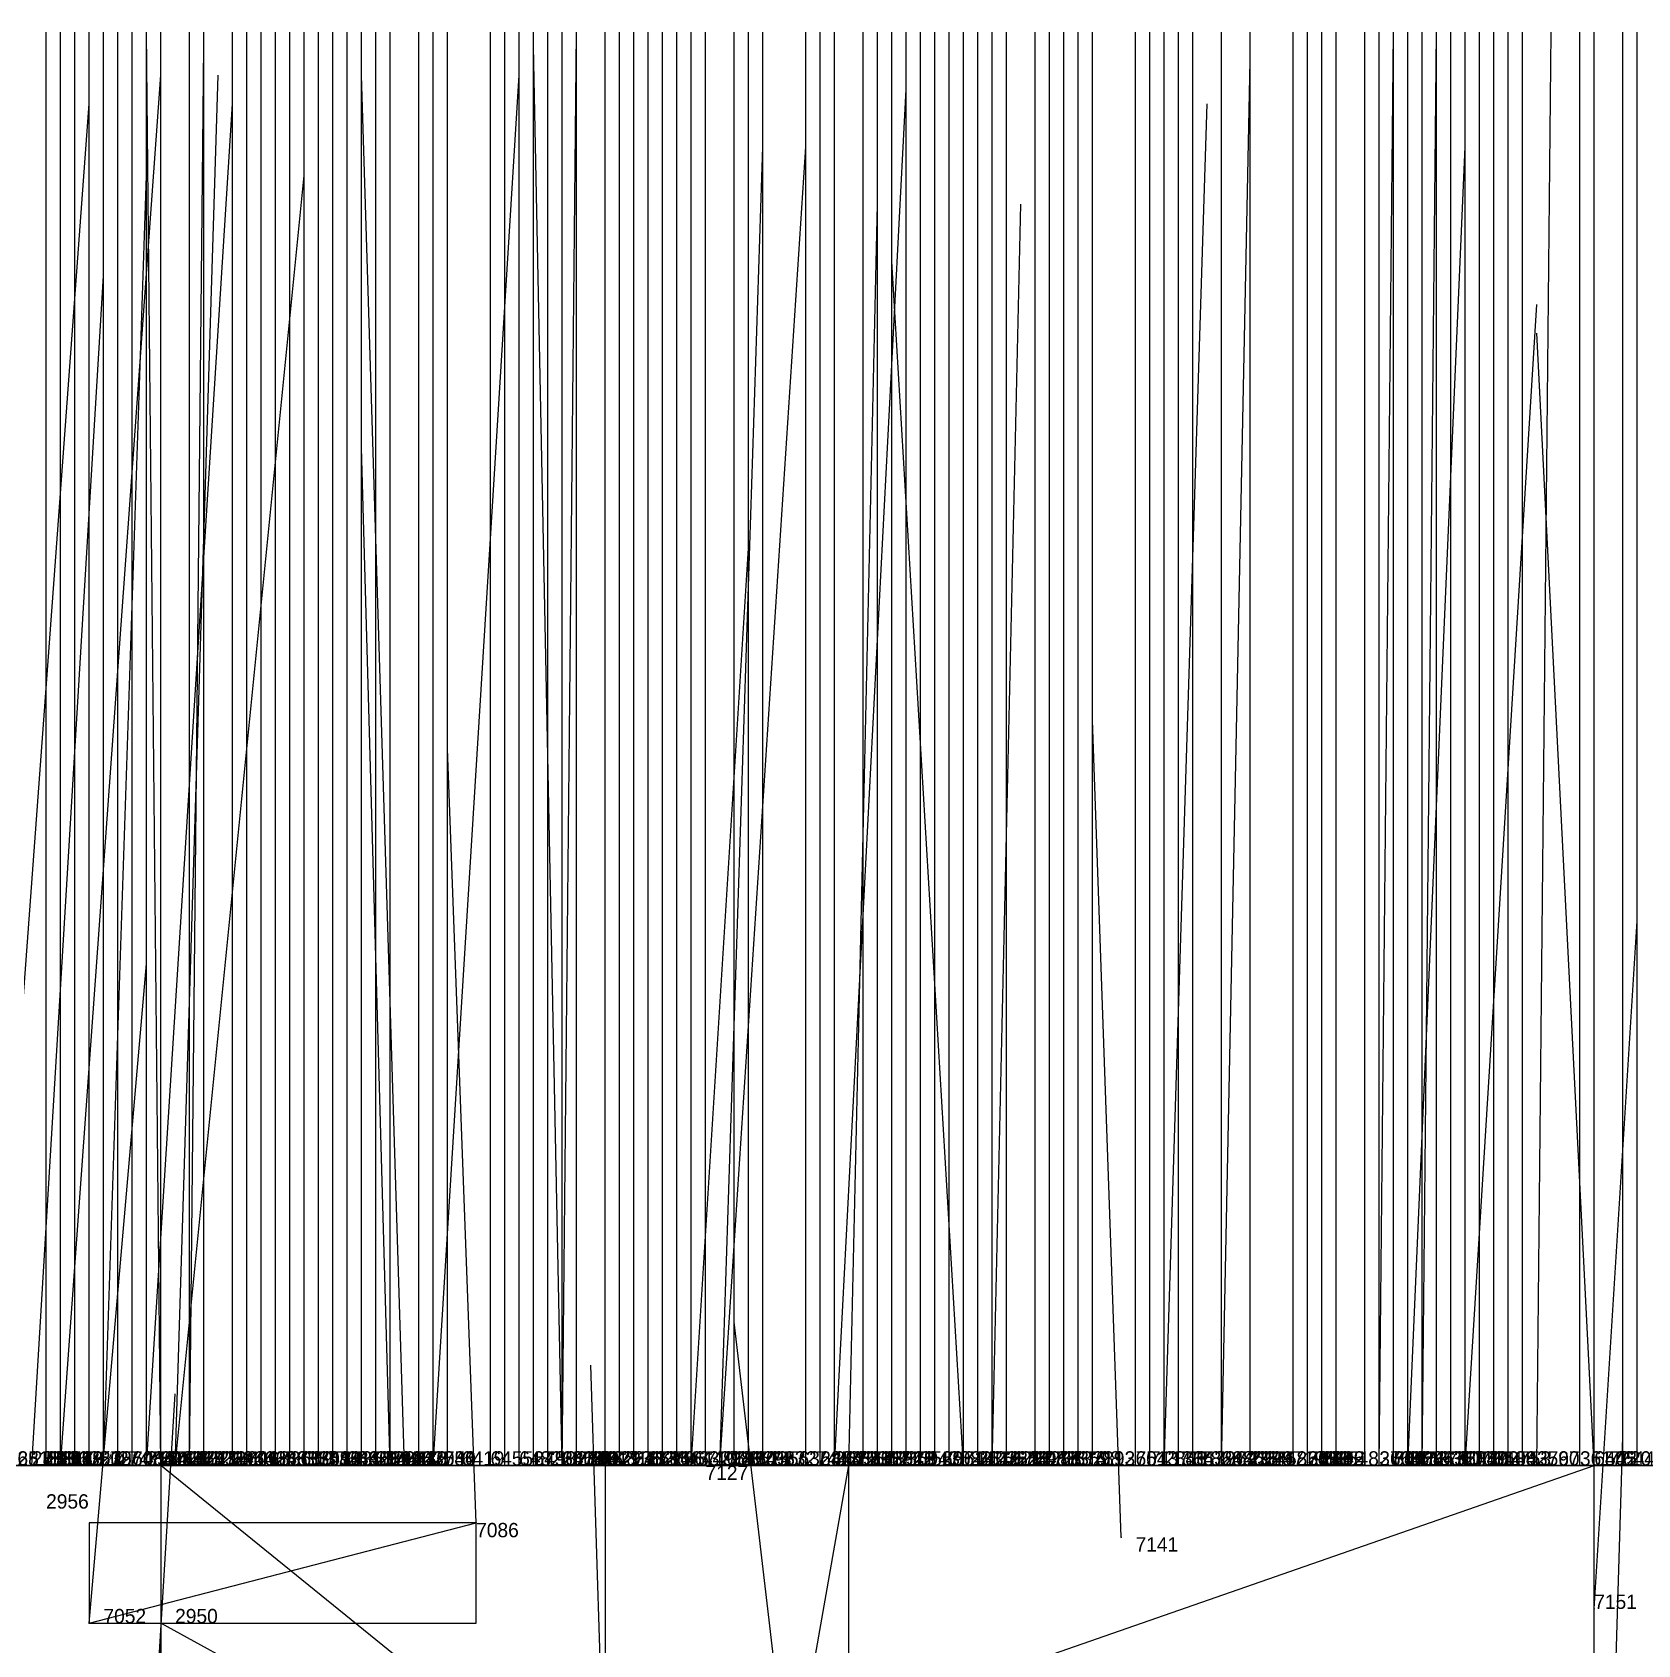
# Model space of a CAD drawing. Extents: x -0.07 to 1.1, y -0.07 to 1.1.
# Drawn here: x 0.372 to 0.484, y 0.9875 to 1.1 of the extents above; entities that cross this region are included whole.
import ezdxf

# ---------------------------------------------------------------- set-up
doc = ezdxf.new("R2010")
doc.units = 0
for name, color, linetype in [('Clients', 3, 'CONTINUOUS'), ('Facilities', 3, 'CONTINUOUS'), ('Facilities_lines', 3, 'CONTINUOUS'), ('Min_max_boxes', 1, 'CONTINUOUS'), ('Normals', 1, 'CONTINUOUS'), ('Source_points', 5, 'CONTINUOUS'), ('Text', 3, 'CONTINUOUS')]:
    doc.layers.add(name, color=color, linetype=linetype)

msp = doc.modelspace()

# ---------------------------------------------------------------- linework, layer by layer
at = {"layer": 'Clients', "color": 5}
for p in [(0.373, 1, 0.426), (0.373, 1, 0.54), (0.373, 1, 0.755), (0.374, 1, 0.349), (0.374, 1, 0.546), (0.374, 1, 0.886), (0.375, 1, 0.438), (0.375, 1, 0.799), (0.376, 1, 0.467), (0.376, 1, 0.887), (0.377, 1, 0.127), (0.377, 1, 0.12), (0.378, 1, 0.644), (0.379, 1, 0.384), (0.38, 1, 0.451), (0.38, 1, 0.741), (0.381, 1, 0.226), (0.381, 1, 0.017), (0.381, 1, 0.575), (0.383, 1, 0.691), (0.384, 1, 0.25), (0.384, 1, 0.241), (0.384, 1, 0.77), (0.386, 1, 0.696), (0.386, 1, 0.863), (0.387, 1, 0.592), (0.389, 1, 0.336), (0.389, 1, 0.514), (0.39, 1, 0.477), (0.39, 1, 0.33), (0.391, 1, 0.421), (0.391, 1, 0.656), (0.391, 1, 0.551), (0.393, 1, 0.36), (0.393, 1, 0.657), (0.394, 1, 0.22), (0.394, 1, 0.471), (0.394, 1, 0.278), (0.395, 1, 0.107), (0.395, 1, 0.313), (0.396, 1, 0.745), (0.397, 1, 0.733), (0.397, 1, 0.669), (0.397, 1, 0.814), (0.399, 1, 0.223), (0.4, 1, 0.346), (0.401, 1, 0.654), (0.404, 1, 0.641), (0.405, 1, 0.57), (0.406, 1, 0.161), (0.407, 1, 0.562), (0.408, 1, 0.204), (0.408, 1, 0.482), (0.408, 1, 0.336), (0.408, 1, 0.69), (0.409, 1, 0.894), (0.41, 1, 0.099), (0.41, 1, 0.129), (0.41, 1, 0.524), (0.41, 1, 0.888), (0.412, 1, 0.571), (0.413, 1, 0.098), (0.413, 1, 0.226), (0.413, 1, 0.763), (0.413, 1, 0.572), (0.414, 1, 0.211), (0.415, 1, 0.25), (0.415, 1, 0.629), (0.416, 1, 0.756), (0.417, 1, 0.731), (0.418, 1, 0.807), (0.419, 1, 0.107), (0.421, 1, 0.389), (0.421, 1, 0.696), (0.421, 1, 0.832), (0.422, 1, 0.786), (0.423, 1, 0.159), (0.423, 1, 0.193), (0.423, 1, 0.424), (0.426, 1, 0.111), (0.426, 1, 0.557), (0.427, 1, 0.128), (0.428, 1, 0.346), (0.428, 1, 0.406), (0.428, 1, 0.299), (0.428, 1, 0.302), (0.429, 1, 0.018), (0.43, 1, 0.466), (0.431, 1, 0.206), (0.431, 1, 0.327), (0.431, 1, 0.51), (0.432, 1, 0.217), (0.432, 1, 0.29), (0.433, 1, 0.303), (0.433, 1, 0.388), (0.434, 1, 0.491), (0.435, 1, 0.421), (0.435, 1, 0.899), (0.436, 1, 0.632), (0.437, 1, 0.281), (0.437, 1, 0.774), (0.438, 1, 0.298), (0.439, 1, 0.278), (0.439, 1, 0.265), (0.439, 1, 0.765), (0.44, 1, 0.135), (0.442, 1, 0.213), (0.442, 1, 0.729), (0.443, 1, 0.116), (0.444, 1, 0.399), (0.445, 1, 0.272), (0.446, 1, 0.817), (0.449, 1, 0.692), (0.449, 1, 0.807), (0.45, 1, 0.195), (0.45, 1, 0.901), (0.451, 1, 0.214), (0.451, 1, 0.81), (0.452, 1, 0.297), (0.453, 1, 0.738), (0.455, 1, 0.639), (0.455, 1, 0.541), (0.455, 1, 0.854), (0.457, 1, 0.141), (0.457, 1, 0.199), (0.457, 1, 0.202), (0.457, 1, 0.731), (0.46, 1, 0.458), (0.46, 1, 0.791), (0.461, 1, 0.196), (0.461, 1, 0.65), (0.461, 1, 0.898), (0.462, 1, 0.252), (0.462, 1, 0.223), (0.462, 1, 0.559), (0.462, 1, 0.845), (0.463, 1, 0.406), (0.465, 1, 0.238), (0.465, 1, 0.409), (0.466, 1, 0.668), (0.467, 1, 0.331), (0.468, 1, 0.213), (0.468, 1, 0.336), (0.469, 1, 0.533), (0.47, 1, 0.427), (0.471, 1, 0.713), (0.472, 1, 0.187), (0.473, 1, 0.465), (0.473, 1, 0.873), (0.474, 1, 0.754), (0.474, 1, 0.525), (0.474, 1, 0.863), (0.475, 1, 0.234), (0.476, 1, 0.309), (0.48, 1, 0.382), (0.481, 1, 0.672), (0.481, 1, 0.604), (0.481, 1, 0.991), (0.483, 1, 0.535), (0.483, 1, 0.593), (0.484, 1, 0.266), (0.403, 0.996, 1), (0.381, 0.989)]:
    msp.add_point(p, dxfattribs=at)
at = {"layer": 'Facilities', "color": 3}
for p in [(0.373, 1, 0.078), (0.374, 1, 0.948), (0.377, 1, 0.98), (0.378, 1, 0.931), (0.38, 1, 0.966), (0.381, 1, 0.903), (0.381, 1, 0.906), (0.382, 1, 0.056), (0.382, 1, 0.978), (0.383, 1, 0.073), (0.386, 1, 0.059), (0.388, 1, 0.124), (0.392, 1, 0.879), (0.397, 1, 0.418), (0.397, 1, 0.991), (0.398, 1, 0.053), (0.4, 1, 0.951), (0.409, 1, 0.063), (0.409, 1, 0.915), (0.418, 1, 1), (0.42, 1, 0.968), (0.42, 1, 0.971), (0.428, 1, 0.954), (0.437, 1, 0.988), (0.439, 1, 0.004), (0.444, 1, 0.09), (0.445, 1, 0.127), (0.451, 1, 0.04), (0.455, 1, 0.054), (0.457, 1, 0.909), (0.466, 1, 0.921), (0.468, 1, 0.025), (0.469, 1, 0.095), (0.472, 1, 0.009), (0.477, 1, 0.088), (0.448, 0.995, 1), (0.481, 0.99, 1), (0.376, 0.989, 1)]:
    msp.add_point(p, dxfattribs=at)
at = {"layer": 'Facilities_lines', "color": 3}
for p, q in [((0.397, 1, 0.418), (0.248, 1, 0.411)), ((0.397, 1, 0.418), (0.265, 1, 0.433)), ((0.397, 1, 0.418), (0.266, 1, 0.413)), ((0.397, 1, 0.418), (0.278, 1, 0.43)), ((0.397, 1, 0.418), (0.279, 1, 0.409)), ((0.397, 1, 0.418), (0.28, 1, 0.344)), ((0.397, 1, 0.418), (0.29, 1, 0.364)), ((0.397, 1, 0.418), (0.303, 1, 0.376)), ((0.397, 1, 0.418), (0.312, 1, 0.387)), ((0.397, 1, 0.418), (0.315, 1, 0.365)), ((0.397, 1, 0.418), (0.316, 1, 0.431)), ((0.397, 1, 0.418), (0.318, 1, 0.409)), ((0.397, 1, 0.418), (0.326, 1, 0.303)), ((0.397, 1, 0.418), (0.332, 1, 0.307)), ((0.397, 1, 0.418), (0.332, 1, 0.354)), ((0.397, 1, 0.418), (0.332, 1, 0.411)), ((0.334, 1, 0.572), (0.389, 1, 0.514)), ((0.334, 1, 0.572), (0.455, 1, 0.541)), ((0.334, 1, 0.572), (0.391, 1, 0.656)), ((0.334, 1, 0.572), (0.401, 1, 0.654)), ((0.334, 1, 0.572), (0.404, 1, 0.641)), ((0.334, 1, 0.572), (0.413, 1, 0.572)), ((0.334, 1, 0.572), (0.387, 1, 0.592)), ((0.334, 1, 0.572), (0.469, 1, 0.533)), ((0.334, 1, 0.572), (0.483, 1, 0.535)), ((0.334, 1, 0.572), (0.374, 1, 0.546)), ((0.334, 1, 0.572), (0.407, 1, 0.562)), ((0.334, 1, 0.572), (0.41, 1, 0.524)), ((0.334, 1, 0.572), (0.426, 1, 0.557)), ((0.334, 1, 0.572), (0.393, 1, 0.657)), ((0.334, 1, 0.572), (0.412, 1, 0.571)), ((0.334, 1, 0.572), (0.405, 1, 0.57)), ((0.334, 1, 0.572), (0.378, 1, 0.644)), ((0.334, 1, 0.572), (0.391, 1, 0.551)), ((0.334, 1, 0.572), (0.381, 1, 0.575)), ((0.334, 1, 0.572), (0.373, 1, 0.54)), ((0.334, 1, 0.572), (0.462, 1, 0.559)), ((0.334, 1, 0.572), (0.474, 1, 0.525)), ((0.334, 1, 0.572), (0.415, 1, 0.629)), ((0.397, 1, 0.418), (0.338, 1, 0.363)), ((0.397, 1, 0.418), (0.342, 1, 0.402)), ((0.397, 1, 0.418), (0.345, 1, 0.296)), ((0.397, 1, 0.418), (0.348, 1, 0.34)), ((0.388, 1, 0.124), (0.354, 1, 0.235)), ((0.388, 1, 0.124), (0.362, 1, 0.184)), ((0.388, 1, 0.124), (0.362, 1, 0.161)), ((0.388, 1, 0.124), (0.364, 1, 0.16)), ((0.397, 1, 0.418), (0.364, 1, 0.339)), ((0.397, 1, 0.418), (0.365, 1, 0.475)), ((0.397, 1, 0.418), (0.366, 1, 0.298)), ((0.388, 1, 0.124), (0.367, 1, 0.232)), ((0.397, 1, 0.418), (0.367, 1, 0.302)), ((0.397, 1, 0.418), (0.368, 1, 0.428)), ((0.388, 1, 0.124), (0.371, 1, 0.196)), ((0.388, 1, 0.124), (0.371, 1, 0.229)), ((0.388, 1, 0.124), (0.372, 1, 0.146)), ((0.397, 1, 0.418), (0.373, 1, 0.426)), ((0.392, 1, 0.879), (0.373, 1, 0.755)), ((0.397, 1, 0.418), (0.374, 1, 0.349)), ((0.392, 1, 0.879), (0.374, 1, 0.886)), ((0.397, 1, 0.418), (0.375, 1, 0.438)), ((0.392, 1, 0.879), (0.375, 1, 0.799)), ((0.397, 1, 0.418), (0.376, 1, 0.467)), ((0.392, 1, 0.879), (0.376, 1, 0.887)), ((0.388, 1, 0.124), (0.377, 1, 0.127)), ((0.388, 1, 0.124), (0.377, 1, 0.12)), ((0.397, 1, 0.418), (0.379, 1, 0.384)), ((0.397, 1, 0.418), (0.38, 1, 0.451)), ((0.496, 1, 0.713), (0.38, 1, 0.741)), ((0.388, 1, 0.124), (0.381, 1, 0.226)), ((0.423, 0.966), (0.381, 1, 0.017)), ((0.496, 1, 0.713), (0.383, 1, 0.691)), ((0.388, 1, 0.124), (0.384, 1, 0.25)), ((0.388, 1, 0.124), (0.384, 1, 0.241)), ((0.392, 1, 0.879), (0.384, 1, 0.77)), ((0.496, 1, 0.713), (0.386, 1, 0.696)), ((0.392, 1, 0.879), (0.386, 1, 0.863)), ((0.388, 1, 0.124), (0.399, 1, 0.223)), ((0.388, 1, 0.124), (0.394, 1, 0.22)), ((0.388, 1, 0.124), (0.413, 1, 0.098)), ((0.388, 1, 0.124), (0.395, 1, 0.107)), ((0.397, 1, 0.418), (0.389, 1, 0.336)), ((0.397, 1, 0.418), (0.39, 1, 0.477)), ((0.397, 1, 0.418), (0.39, 1, 0.33)), ((0.397, 1, 0.418), (0.391, 1, 0.421)), ((0.392, 1, 0.879), (0.422, 1, 0.786)), ((0.392, 1, 0.879), (0.418, 1, 0.807)), ((0.392, 1, 0.879), (0.41, 1, 0.888)), ((0.392, 1, 0.879), (0.421, 1, 0.832)), ((0.392, 1, 0.879), (0.409, 1, 0.894)), ((0.392, 1, 0.879), (0.397, 1, 0.814)), ((0.397, 1, 0.418), (0.393, 1, 0.36)), ((0.397, 1, 0.418), (0.394, 1, 0.471)), ((0.397, 1, 0.418), (0.394, 1, 0.278)), ((0.397, 1, 0.418), (0.395, 1, 0.313)), ((0.496, 1, 0.713), (0.396, 1, 0.745)), ((0.397, 1, 0.418), (0.452, 1, 0.297)), ((0.397, 1, 0.418), (0.432, 1, 0.29)), ((0.397, 1, 0.418), (0.415, 1, 0.25)), ((0.397, 1, 0.418), (0.497, 1, 0.399)), ((0.397, 1, 0.418), (0.435, 1, 0.421)), ((0.397, 1, 0.418), (0.434, 1, 0.491)), ((0.397, 1, 0.418), (0.43, 1, 0.466)), ((0.397, 1, 0.418), (0.46, 1, 0.458)), ((0.397, 1, 0.418), (0.473, 1, 0.465)), ((0.397, 1, 0.418), (0.489, 1, 0.501)), ((0.397, 1, 0.418), (0.421, 1, 0.389)), ((0.397, 1, 0.418), (0.4, 1, 0.346)), ((0.397, 1, 0.418), (0.467, 1, 0.331)), ((0.397, 1, 0.418), (0.489, 1, 0.393)), ((0.397, 1, 0.418), (0.463, 1, 0.406)), ((0.397, 1, 0.418), (0.486, 1, 0.389)), ((0.397, 1, 0.418), (0.408, 1, 0.482)), ((0.397, 1, 0.418), (0.476, 1, 0.309)), ((0.397, 1, 0.418), (0.423, 1, 0.424)), ((0.397, 1, 0.418), (0.433, 1, 0.303)), ((0.397, 1, 0.418), (0.428, 1, 0.346)), ((0.397, 1, 0.418), (0.438, 1, 0.298)), ((0.397, 1, 0.418), (0.444, 1, 0.399)), ((0.397, 1, 0.418), (0.5, 1, 0.498)), ((0.397, 1, 0.418), (0.501, 1, 0.375)), ((0.397, 1, 0.418), (0.485, 1, 0.445)), ((0.397, 1, 0.418), (0.49, 1, 0.391)), ((0.397, 1, 0.418), (0.433, 1, 0.388)), ((0.397, 1, 0.418), (0.428, 1, 0.406)), ((0.397, 1, 0.418), (0.428, 1, 0.299)), ((0.397, 1, 0.418), (0.47, 1, 0.427)), ((0.397, 1, 0.418), (0.465, 1, 0.409)), ((0.397, 1, 0.418), (0.408, 1, 0.336)), ((0.397, 1, 0.418), (0.468, 1, 0.336)), ((0.397, 1, 0.418), (0.48, 1, 0.382)), ((0.397, 1, 0.418), (0.503, 1, 0.438)), ((0.397, 1, 0.418), (0.431, 1, 0.327)), ((0.397, 1, 0.418), (0.428, 1, 0.302)), ((0.397, 1, 0.418), (0.513, 1, 0.443)), ((0.397, 1, 0.418), (0.532, 1, 0.464)), ((0.397, 1, 0.418), (0.533, 1, 0.407)), ((0.397, 1, 0.418), (0.519, 1, 0.431)), ((0.397, 1, 0.418), (0.528, 1, 0.419)), ((0.397, 1, 0.418), (0.514, 1, 0.38)), ((0.397, 1, 0.418), (0.551, 1, 0.431)), ((0.397, 1, 0.418), (0.431, 1, 0.51)), ((0.496, 1, 0.713), (0.397, 1, 0.733)), ((0.496, 1, 0.713), (0.397, 1, 0.669)), ((0.445, 1, 0.127), (0.406, 1, 0.161)), ((0.445, 1, 0.127), (0.408, 1, 0.204)), ((0.496, 1, 0.713), (0.408, 1, 0.69)), ((0.445, 1, 0.127), (0.41, 1, 0.099)), ((0.445, 1, 0.127), (0.41, 1, 0.129)), ((0.412, 0.976, 1), (0.481, 1, 0.991)), ((0.445, 1, 0.127), (0.413, 1, 0.226)), ((0.496, 1, 0.713), (0.413, 1, 0.763)), ((0.445, 1, 0.127), (0.414, 1, 0.211)), ((0.496, 1, 0.713), (0.416, 1, 0.756)), ((0.496, 1, 0.713), (0.417, 1, 0.731)), ((0.445, 1, 0.127), (0.419, 1, 0.107)), ((0.496, 1, 0.713), (0.421, 1, 0.696)), ((0.445, 1, 0.127), (0.423, 1, 0.159)), ((0.445, 1, 0.127), (0.423, 1, 0.193)), ((0.423, 0.966), (0.429, 1, 0.018)), ((0.445, 1, 0.127), (0.426, 1, 0.111)), ((0.445, 1, 0.127), (0.427, 1, 0.128)), ((0.445, 1, 0.127), (0.431, 1, 0.206)), ((0.445, 1, 0.127), (0.432, 1, 0.217)), ((0.497, 1, 0.877), (0.435, 1, 0.899)), ((0.496, 1, 0.713), (0.436, 1, 0.632)), ((0.445, 1, 0.127), (0.437, 1, 0.281)), ((0.496, 1, 0.713), (0.437, 1, 0.774)), ((0.445, 1, 0.127), (0.439, 1, 0.278)), ((0.445, 1, 0.127), (0.439, 1, 0.265)), ((0.496, 1, 0.713), (0.439, 1, 0.765)), ((0.445, 1, 0.127), (0.44, 1, 0.135)), ((0.445, 1, 0.127), (0.442, 1, 0.213)), ((0.496, 1, 0.713), (0.442, 1, 0.729)), ((0.445, 1, 0.127), (0.443, 1, 0.116)), ((0.445, 1, 0.127), (0.457, 1, 0.141)), ((0.445, 1, 0.127), (0.468, 1, 0.213)), ((0.445, 1, 0.127), (0.465, 1, 0.238)), ((0.445, 1, 0.127), (0.461, 1, 0.196)), ((0.445, 1, 0.127), (0.488, 1, 0.22)), ((0.445, 1, 0.127), (0.475, 1, 0.234)), ((0.445, 1, 0.127), (0.45, 1, 0.195)), ((0.445, 1, 0.127), (0.451, 1, 0.214)), ((0.445, 1, 0.127), (0.472, 1, 0.187)), ((0.445, 1, 0.127), (0.462, 1, 0.252)), ((0.445, 1, 0.127), (0.491, 1, 0.247)), ((0.445, 1, 0.127), (0.457, 1, 0.199)), ((0.445, 1, 0.127), (0.462, 1, 0.223)), ((0.445, 1, 0.127), (0.457, 1, 0.202)), ((0.445, 1, 0.127), (0.488, 1, 0.13)), ((0.445, 1, 0.127), (0.484, 1, 0.266)), ((0.445, 1, 0.127), (0.445, 1, 0.272)), ((0.497, 1, 0.877), (0.446, 1, 0.817)), ((0.496, 1, 0.713), (0.449, 1, 0.692)), ((0.497, 1, 0.877), (0.449, 1, 0.807)), ((0.497, 1, 0.877), (0.45, 1, 0.901)), ((0.497, 1, 0.877), (0.451, 1, 0.81)), ((0.496, 1, 0.713), (0.453, 1, 0.738)), ((0.496, 1, 0.713), (0.455, 1, 0.639)), ((0.497, 1, 0.877), (0.455, 1, 0.854)), ((0.496, 1, 0.713), (0.457, 1, 0.731)), ((0.497, 1, 0.877), (0.46, 1, 0.791)), ((0.496, 1, 0.713), (0.461, 1, 0.65)), ((0.497, 1, 0.877), (0.461, 1, 0.898)), ((0.497, 1, 0.877), (0.462, 1, 0.845)), ((0.496, 1, 0.713), (0.466, 1, 0.668)), ((0.496, 1, 0.713), (0.471, 1, 0.713)), ((0.497, 1, 0.877), (0.473, 1, 0.873)), ((0.496, 1, 0.713), (0.474, 1, 0.754)), ((0.497, 1, 0.877), (0.474, 1, 0.863)), ((0.496, 1, 0.713), (0.481, 1, 0.672)), ((0.587, 1, 0.611), (0.481, 1, 0.604)), ((0.587, 1, 0.611), (0.483, 1, 0.593)), ((0.376, 0.989, 1), (0.403, 0.996, 1)), ((0.423, 0.966), (0.381, 0.989))]:
    msp.add_line(p, q, dxfattribs=at)
at = {"layer": 'Min_max_boxes', "color": 1}
for p, q in [((0.224, 1, 0.45), (0.483, 1, 0.45)), ((0.483, 1, 0.45), (0.224, 1, 0.45)), ((0.224, 1, 0.702), (0.483, 1, 0.702)), ((0.483, 1, 0.702), (0.224, 1, 0.702)), ((0.248, 1, 0.25), (0.551, 1, 0.25)), ((0.551, 1, 0.25), (0.248, 1, 0.25)), ((0.248, 1, 0.51), (0.551, 1, 0.51)), ((0.551, 1, 0.51), (0.248, 1, 0.51)), ((0.354, 1, 0.098), (0.413, 1, 0.098)), ((0.413, 1, 0.098), (0.354, 1, 0.098)), ((0.354, 1, 0.25), (0.413, 1, 0.25)), ((0.413, 1, 0.25), (0.354, 1, 0.25)), ((0.373, 1, 0.755), (0.422, 1, 0.755)), ((0.422, 1, 0.755), (0.373, 1, 0.755)), ((0.373, 1, 0.755), (0.373, 1, 0.755)), ((0.373, 1, 0.894), (0.422, 1, 0.894)), ((0.422, 1, 0.894), (0.373, 1, 0.894)), ((0.373, 1, 0.894), (0.373, 1, 0.894)), ((0.373, 1, 0.755), (0.373, 1, 0.894)), ((0.373, 1, 0.755), (0.373, 1, 0.894)), ((0.38, 1, 0.632), (0.662, 1, 0.632)), ((0.662, 1, 0.632), (0.38, 1, 0.632)), ((0.38, 1, 0.632), (0.38, 1, 0.632)), ((0.38, 1, 0.79), (0.662, 1, 0.79)), ((0.662, 1, 0.79), (0.38, 1, 0.79)), ((0.38, 1, 0.79), (0.38, 1, 0.79)), ((0.38, 1, 0.632), (0.38, 1, 0.79)), ((0.38, 1, 0.632), (0.38, 1, 0.79)), ((0.429, 1), (0.381, 1)), ((0.381, 1), (0.381, 0.966)), ((0.429, 1, 0.018), (0.381, 1, 0.018)), ((0.381, 1, 0.018), (0.381, 0.966, 0.018)), ((0.381, 1), (0.381, 1, 0.018)), ((0.406, 1, 0.099), (0.491, 1, 0.099)), ((0.491, 1, 0.099), (0.406, 1, 0.099)), ((0.406, 1, 0.099), (0.406, 1, 0.099)), ((0.406, 1, 0.281), (0.491, 1, 0.281)), ((0.491, 1, 0.281), (0.406, 1, 0.281)), ((0.406, 1, 0.281), (0.406, 1, 0.281)), ((0.406, 1, 0.099), (0.406, 1, 0.281)), ((0.406, 1, 0.099), (0.406, 1, 0.281)), ((0.481, 1, 0.991), (0.412, 1, 0.991)), ((0.412, 1, 0.991), (0.412, 0.976, 0.991)), ((0.481, 1, 1), (0.412, 1, 1)), ((0.412, 1, 1), (0.412, 0.976, 1)), ((0.412, 1, 0.991), (0.412, 1, 1)), ((0.413, 1, 0.098), (0.413, 1, 0.098)), ((0.413, 1, 0.25), (0.413, 1, 0.25)), ((0.413, 1, 0.098), (0.413, 1, 0.25)), ((0.413, 1, 0.098), (0.413, 1, 0.25)), ((0.422, 1, 0.755), (0.422, 1, 0.755)), ((0.422, 1, 0.894), (0.422, 1, 0.894)), ((0.422, 1, 0.755), (0.422, 1, 0.894)), ((0.422, 1, 0.755), (0.422, 1, 0.894)), ((0.429, 0.966), (0.429, 1)), ((0.429, 0.966, 0.018), (0.429, 1, 0.018)), ((0.429, 1), (0.429, 1, 0.018)), ((0.435, 1, 0.791), (0.557, 1, 0.791)), ((0.557, 1, 0.791), (0.435, 1, 0.791)), ((0.435, 1, 0.791), (0.435, 1, 0.791)), ((0.435, 1, 0.901), (0.557, 1, 0.901)), ((0.557, 1, 0.901), (0.435, 1, 0.901)), ((0.435, 1, 0.901), (0.435, 1, 0.901)), ((0.435, 1, 0.791), (0.435, 1, 0.901)), ((0.435, 1, 0.791), (0.435, 1, 0.901)), ((0.481, 1, 0.457), (0.724, 1, 0.457)), ((0.724, 1, 0.457), (0.481, 1, 0.457)), ((0.481, 1, 0.457), (0.481, 1, 0.457)), ((0.481, 1, 0.704), (0.724, 1, 0.704)), ((0.724, 1, 0.704), (0.481, 1, 0.704)), ((0.481, 1, 0.704), (0.481, 1, 0.704)), ((0.481, 1, 0.457), (0.481, 1, 0.704)), ((0.481, 1, 0.457), (0.481, 1, 0.704)), ((0.481, 0.976, 0.991), (0.481, 1, 0.991)), ((0.481, 0.976, 1), (0.481, 1, 1)), ((0.481, 1, 0.991), (0.481, 1, 1)), ((0.483, 1, 0.45), (0.483, 1, 0.45)), ((0.483, 1, 0.702), (0.483, 1, 0.702)), ((0.483, 1, 0.45), (0.483, 1, 0.702)), ((0.483, 1, 0.45), (0.483, 1, 0.702)), ((0.403, 0.996, 1), (0.376, 0.996, 1)), ((0.376, 0.996, 1), (0.376, 0.989, 1)), ((0.403, 0.996, 1), (0.376, 0.996, 1)), ((0.376, 0.996, 1), (0.376, 0.989, 1)), ((0.376, 0.996, 1), (0.376, 0.996, 1)), ((0.403, 0.989, 1), (0.403, 0.996, 1)), ((0.403, 0.989, 1), (0.403, 0.996, 1)), ((0.403, 0.996, 1), (0.403, 0.996, 1)), ((0.376, 0.989, 1), (0.403, 0.989, 1)), ((0.376, 0.989, 1), (0.403, 0.989, 1)), ((0.376, 0.989, 1), (0.376, 0.989, 1)), ((0.403, 0.989, 1), (0.403, 0.989, 1))]:
    msp.add_line(p, q, dxfattribs=at)
at = {"layer": 'Normals', "color": 1}
for p, q in [((0.373, 1, 0.078), (0.373, 1.1, 0.075)), ((0.373, 1, 0.426), (0.373, 1.1, 0.426)), ((0.373, 1, 0.755), (0.373, 1.1, 0.755)), ((0.373, 1, 0.54), (0.373, 1.1, 0.54)), ((0.374, 1, 0.349), (0.374, 1.1, 0.349)), ((0.374, 1, 0.546), (0.374, 1.1, 0.546)), ((0.374, 1, 0.886), (0.374, 1.1, 0.886)), ((0.375, 1, 0.438), (0.375, 1.1, 0.438)), ((0.375, 1, 0.799), (0.375, 1.1, 0.799)), ((0.376, 1, 0.467), (0.376, 1.1, 0.467)), ((0.376, 1, 0.887), (0.376, 1.1, 0.887)), ((0.377, 1, 0.127), (0.377, 1.1, 0.127)), ((0.377, 1, 0.12), (0.377, 1.1, 0.12)), ((0.378, 1, 0.644), (0.378, 1.1, 0.644)), ((0.379, 1, 0.384), (0.379, 1.1, 0.384)), ((0.38, 1, 0.451), (0.38, 1.1, 0.451)), ((0.38, 1, 0.741), (0.38, 1.1, 0.741)), ((0.381, 1, 0.903), (0.38, 1.1, 0.906)), ((0.381, 1, 0.226), (0.381, 1.1, 0.226)), ((0.381, 1, 0.575), (0.381, 1.1, 0.575)), ((0.381, 1, 0.906), (0.381, 1.1, 0.91)), ((0.383, 1, 0.691), (0.383, 1.1, 0.691)), ((0.384, 1, 0.25), (0.384, 1.1, 0.25)), ((0.384, 1, 0.241), (0.384, 1.1, 0.241)), ((0.384, 1, 0.77), (0.384, 1.1, 0.77)), ((0.386, 1, 0.696), (0.386, 1.1, 0.696)), ((0.386, 1, 0.863), (0.386, 1.1, 0.863)), ((0.387, 1, 0.592), (0.387, 1.1, 0.592)), ((0.388, 1, 0.124), (0.388, 1.1, 0.124)), ((0.389, 1, 0.336), (0.389, 1.1, 0.336)), ((0.389, 1, 0.514), (0.389, 1.1, 0.514)), ((0.39, 1, 0.477), (0.39, 1.1, 0.477)), ((0.39, 1, 0.33), (0.39, 1.1, 0.33)), ((0.391, 1, 0.421), (0.391, 1.1, 0.421)), ((0.391, 1, 0.656), (0.391, 1.1, 0.656)), ((0.391, 1, 0.551), (0.391, 1.1, 0.551)), ((0.392, 1, 0.879), (0.392, 1.1, 0.879)), ((0.393, 1, 0.36), (0.393, 1.1, 0.36)), ((0.393, 1, 0.657), (0.393, 1.1, 0.657)), ((0.394, 1, 0.22), (0.394, 1.1, 0.22)), ((0.394, 1, 0.471), (0.394, 1.1, 0.471)), ((0.394, 1, 0.278), (0.394, 1.1, 0.278)), ((0.395, 1, 0.107), (0.395, 1.1, 0.107)), ((0.395, 1, 0.313), (0.395, 1.1, 0.313)), ((0.396, 1, 0.745), (0.396, 1.1, 0.745)), ((0.397, 1, 0.418), (0.397, 1.1, 0.418)), ((0.397, 1, 0.733), (0.397, 1.1, 0.733)), ((0.397, 1, 0.669), (0.397, 1.1, 0.669)), ((0.397, 1, 0.814), (0.397, 1.1, 0.814)), ((0.399, 1, 0.223), (0.399, 1.1, 0.223)), ((0.4, 1, 0.346), (0.4, 1.1, 0.346)), ((0.401, 1, 0.654), (0.401, 1.1, 0.654)), ((0.404, 1, 0.641), (0.404, 1.1, 0.641)), ((0.405, 1, 0.57), (0.405, 1.1, 0.57)), ((0.406, 1, 0.161), (0.406, 1.1, 0.161)), ((0.407, 1, 0.562), (0.407, 1.1, 0.562)), ((0.408, 1, 0.204), (0.408, 1.1, 0.204)), ((0.408, 1, 0.482), (0.408, 1.1, 0.482)), ((0.408, 1, 0.336), (0.408, 1.1, 0.336)), ((0.408, 1, 0.69), (0.408, 1.1, 0.69)), ((0.409, 1, 0.894), (0.409, 1.1, 0.894)), ((0.409, 1, 0.915), (0.41, 1.1, 0.922)), ((0.41, 1, 0.099), (0.41, 1.1, 0.099)), ((0.41, 1, 0.129), (0.41, 1.1, 0.129)), ((0.41, 1, 0.524), (0.41, 1.1, 0.524)), ((0.41, 1, 0.888), (0.41, 1.1, 0.888)), ((0.412, 1, 0.571), (0.412, 1.1, 0.571)), ((0.413, 1, 0.226), (0.413, 1.1, 0.226)), ((0.413, 1, 0.098), (0.413, 1.1, 0.098)), ((0.413, 1, 0.572), (0.413, 1.1, 0.572)), ((0.413, 1, 0.763), (0.413, 1.1, 0.763)), ((0.414, 1, 0.211), (0.414, 1.1, 0.211)), ((0.415, 1, 0.25), (0.415, 1.1, 0.25)), ((0.415, 1, 0.629), (0.415, 1.1, 0.629)), ((0.416, 1, 0.756), (0.416, 1.1, 0.756)), ((0.417, 1, 0.731), (0.417, 1.1, 0.731)), ((0.418, 1, 0.807), (0.418, 1.1, 0.807)), ((0.419, 1, 0.107), (0.419, 1.1, 0.107)), ((0.421, 1, 0.389), (0.421, 1.1, 0.389)), ((0.421, 1, 0.696), (0.421, 1.1, 0.696)), ((0.421, 1, 0.832), (0.421, 1.1, 0.832)), ((0.422, 1, 0.786), (0.422, 1.1, 0.786)), ((0.423, 1, 0.159), (0.423, 1.1, 0.159)), ((0.423, 1, 0.193), (0.423, 1.1, 0.193)), ((0.423, 1, 0.424), (0.423, 1.1, 0.424)), ((0.426, 1, 0.111), (0.426, 1.1, 0.111)), ((0.426, 1, 0.557), (0.426, 1.1, 0.557)), ((0.427, 1, 0.128), (0.427, 1.1, 0.128)), ((0.428, 1, 0.346), (0.428, 1.1, 0.346)), ((0.428, 1, 0.406), (0.428, 1.1, 0.406)), ((0.428, 1, 0.299), (0.428, 1.1, 0.299)), ((0.428, 1, 0.302), (0.428, 1.1, 0.302)), ((0.43, 1, 0.466), (0.43, 1.1, 0.466)), ((0.431, 1, 0.206), (0.431, 1.1, 0.206)), ((0.431, 1, 0.327), (0.431, 1.1, 0.327)), ((0.431, 1, 0.51), (0.431, 1.1, 0.51)), ((0.432, 1, 0.217), (0.432, 1.1, 0.217)), ((0.432, 1, 0.29), (0.432, 1.1, 0.29)), ((0.433, 1, 0.303), (0.433, 1.1, 0.303)), ((0.433, 1, 0.388), (0.433, 1.1, 0.388)), ((0.434, 1, 0.491), (0.434, 1.1, 0.491)), ((0.435, 1, 0.421), (0.435, 1.1, 0.421)), ((0.435, 1, 0.899), (0.435, 1.1, 0.899)), ((0.436, 1, 0.632), (0.436, 1.1, 0.632)), ((0.437, 1, 0.281), (0.437, 1.1, 0.281)), ((0.437, 1, 0.774), (0.437, 1.1, 0.774)), ((0.438, 1, 0.298), (0.438, 1.1, 0.298)), ((0.439, 1, 0.278), (0.439, 1.1, 0.278)), ((0.439, 1, 0.265), (0.439, 1.1, 0.265)), ((0.439, 1, 0.765), (0.439, 1.1, 0.765)), ((0.44, 1, 0.135), (0.44, 1.1, 0.135)), ((0.442, 1, 0.213), (0.442, 1.1, 0.213)), ((0.442, 1, 0.729), (0.442, 1.1, 0.729)), ((0.443, 1, 0.116), (0.443, 1.1, 0.116)), ((0.444, 1, 0.09), (0.444, 1.1, 0.085)), ((0.444, 1, 0.399), (0.444, 1.1, 0.399)), ((0.445, 1, 0.127), (0.445, 1.1, 0.127)), ((0.445, 1, 0.272), (0.445, 1.1, 0.272)), ((0.446, 1, 0.817), (0.446, 1.1, 0.817)), ((0.449, 1, 0.692), (0.449, 1.1, 0.692)), ((0.449, 1, 0.807), (0.449, 1.1, 0.807)), ((0.45, 1, 0.195), (0.45, 1.1, 0.195)), ((0.45, 1, 0.901), (0.45, 1.1, 0.901)), ((0.451, 1, 0.214), (0.451, 1.1, 0.214)), ((0.451, 1, 0.81), (0.451, 1.1, 0.81)), ((0.452, 1, 0.297), (0.452, 1.1, 0.297)), ((0.453, 1, 0.738), (0.453, 1.1, 0.738)), ((0.455, 1, 0.639), (0.455, 1.1, 0.639)), ((0.455, 1, 0.541), (0.455, 1.1, 0.541)), ((0.455, 1, 0.854), (0.455, 1.1, 0.854)), ((0.457, 1, 0.141), (0.457, 1.1, 0.141)), ((0.457, 1, 0.199), (0.457, 1.1, 0.199)), ((0.457, 1, 0.202), (0.457, 1.1, 0.202)), ((0.457, 1, 0.731), (0.457, 1.1, 0.731)), ((0.457, 1, 0.909), (0.457, 1.1, 0.911)), ((0.46, 1, 0.458), (0.46, 1.1, 0.458)), ((0.46, 1, 0.791), (0.46, 1.1, 0.791)), ((0.461, 1, 0.196), (0.461, 1.1, 0.196)), ((0.461, 1, 0.65), (0.461, 1.1, 0.65)), ((0.461, 1, 0.898), (0.461, 1.1, 0.898)), ((0.462, 1, 0.252), (0.462, 1.1, 0.252)), ((0.462, 1, 0.223), (0.462, 1.1, 0.223)), ((0.462, 1, 0.559), (0.462, 1.1, 0.559)), ((0.462, 1, 0.845), (0.462, 1.1, 0.845)), ((0.463, 1, 0.406), (0.463, 1.1, 0.406)), ((0.465, 1, 0.238), (0.465, 1.1, 0.238)), ((0.465, 1, 0.409), (0.465, 1.1, 0.409)), ((0.466, 1, 0.668), (0.466, 1.1, 0.668)), ((0.466, 1, 0.921), (0.467, 1.1, 0.93)), ((0.467, 1, 0.331), (0.467, 1.1, 0.331)), ((0.468, 1, 0.213), (0.468, 1.1, 0.213)), ((0.468, 1, 0.336), (0.468, 1.1, 0.336)), ((0.469, 1, 0.095), (0.47, 1.1, 0.091)), ((0.469, 1, 0.533), (0.469, 1.1, 0.533)), ((0.47, 1, 0.427), (0.47, 1.1, 0.427)), ((0.471, 1, 0.713), (0.471, 1.1, 0.713)), ((0.472, 1, 0.187), (0.472, 1.1, 0.187)), ((0.473, 1, 0.465), (0.473, 1.1, 0.465)), ((0.473, 1, 0.873), (0.473, 1.1, 0.873)), ((0.474, 1, 0.754), (0.474, 1.1, 0.754)), ((0.474, 1, 0.525), (0.474, 1.1, 0.525)), ((0.474, 1, 0.863), (0.474, 1.1, 0.863)), ((0.475, 1, 0.234), (0.475, 1.1, 0.234)), ((0.476, 1, 0.309), (0.476, 1.1, 0.309)), ((0.477, 1, 0.088), (0.478, 1.1, 0.08)), ((0.48, 1, 0.382), (0.48, 1.1, 0.382)), ((0.481, 1, 0.604), (0.481, 1.1, 0.604)), ((0.481, 1, 0.672), (0.481, 1.1, 0.672)), ((0.483, 1, 0.593), (0.483, 1.1, 0.593)), ((0.483, 1, 0.535), (0.483, 1.1, 0.535)), ((0.484, 1, 0.266), (0.484, 1.1, 0.266)), ((0.378, 1, 0.931), (0.378, 1.099, 0.942)), ((0.383, 1, 0.073), (0.384, 1.099, 0.063)), ((0.386, 1, 0.059), (0.386, 1.098, 0.038)), ((0.409, 1, 0.063), (0.407, 1.099, 0.047)), ((0.455, 1, 0.054), (0.457, 1.098, 0.034)), ((0.374, 1, 0.948), (0.381, 1.097, 0.971)), ((0.382, 1, 0.056), (0.385, 1.097, 0.034)), ((0.398, 1, 0.053), (0.395, 1.097, 0.03)), ((0.4, 1, 0.951), (0.406, 1.097, 0.973)), ((0.428, 1, 0.954), (0.433, 1.096, 0.982)), ((0.369, 1, 0.042), (0.376, 1.095, 0.012)), ((0.38, 1, 0.966), (0.386, 1.095, 0.996)), ((0.451, 1, 0.04), (0.454, 1.095, 0.007)), ((0.42, 1, 0.968), (0.423, 1.092, 1.008)), ((0.42, 1, 0.971), (0.426, 1.092, 1.011)), ((0.468, 1, 0.025), (0.472, 1.092, -0.013)), ((0.377, 1, 0.98), (0.38, 1.09, 1.022)), ((0.382, 1, 0.978), (0.391, 1.09, 1.021)), ((0.429, 1, 0.018), (0.431, 1.088, -0.029)), ((0.439, 1, 0.004), (0.441, 1.088, -0.044)), ((0.381, 1, 0.017), (0.381, 1.087, -0.032)), ((0.437, 1, 0.988), (0.432, 1.084, 1.041)), ((0.372, 1, 0.016), (0.377, 1.083, -0.039)), ((0.472, 1, 0.009), (0.477, 1.081, -0.05)), ((0.481, 1, 0.991), (0.477, 1.079, 1.051)), ((0.397, 1, 0.991), (0.395, 1.071, 1.061)), ((0.418, 1, 1), (0.422, 1.064, 1.076)), ((0.448, 0.995, 1), (0.446, 1.052, 1.082)), ((0.403, 0.996, 1), (0.401, 1.05, 1.084)), ((0.481, 0.99, 1), (0.484, 1.038, 1.088)), ((0.376, 0.989, 1), (0.38, 1.035, 1.089)), ((0.425, 0.976, 1), (0.421, 1.01, 1.094)), ((0.412, 0.976, 1), (0.411, 1.007, 1.095)), ((0.38, 0.972, 1), (0.382, 1.005, 1.094)), ((0.482, 0.97, 1), (0.483, 1.002, 1.095)), ((0.381, 0.989), (0.379, 0.934, 0.084))]:
    msp.add_line(p, q, dxfattribs=at)
at = {"layer": 'Source_points', "color": 5}
for p in [(0.373, 1, 0.078), (0.373, 1, 0.426), (0.373, 1, 0.755), (0.373, 1, 0.54), (0.374, 1, 0.349), (0.374, 1, 0.546), (0.374, 1, 0.948), (0.374, 1, 0.886), (0.375, 1, 0.438), (0.375, 1, 0.799), (0.376, 1, 0.467), (0.376, 1, 0.887), (0.377, 1, 0.127), (0.377, 1, 0.12), (0.377, 1, 0.98), (0.378, 1, 0.644), (0.378, 1, 0.931), (0.379, 1, 0.384), (0.38, 1, 0.451), (0.38, 1, 0.741), (0.38, 1, 0.966), (0.381, 1, 0.226), (0.381, 1, 0.017), (0.381, 1, 0.575), (0.381, 1, 0.903), (0.381, 1, 0.906), (0.382, 1, 0.056), (0.382, 1, 0.978), (0.383, 1, 0.073), (0.383, 1, 0.691), (0.384, 1, 0.25), (0.384, 1, 0.241), (0.384, 1, 0.77), (0.386, 1, 0.059), (0.386, 1, 0.696), (0.386, 1, 0.863), (0.387, 1, 0.592), (0.388, 1, 0.124), (0.389, 1, 0.336), (0.389, 1, 0.514), (0.39, 1, 0.477), (0.39, 1, 0.33), (0.391, 1, 0.421), (0.391, 1, 0.656), (0.391, 1, 0.551), (0.392, 1, 0.879), (0.393, 1, 0.36), (0.393, 1, 0.657), (0.394, 1, 0.22), (0.394, 1, 0.471), (0.394, 1, 0.278), (0.395, 1, 0.107), (0.395, 1, 0.313), (0.396, 1, 0.745), (0.397, 1, 0.418), (0.397, 1, 0.733), (0.397, 1, 0.669), (0.397, 1, 0.991), (0.397, 1, 0.814), (0.398, 1, 0.053), (0.399, 1, 0.223), (0.4, 1, 0.346), (0.4, 1, 0.951), (0.401, 1, 0.654), (0.404, 1, 0.641), (0.405, 1, 0.57), (0.406, 1, 0.161), (0.407, 1, 0.562), (0.408, 1, 0.204), (0.408, 1, 0.482), (0.408, 1, 0.336), (0.408, 1, 0.69), (0.409, 1, 0.063), (0.409, 1, 0.894), (0.409, 1, 0.915), (0.41, 1, 0.099), (0.41, 1, 0.129), (0.41, 1, 0.524), (0.41, 1, 0.888), (0.412, 1, 0.571), (0.413, 1, 0.226), (0.413, 1, 0.098), (0.413, 1, 0.572), (0.413, 1, 0.763), (0.414, 1, 0.211), (0.415, 1, 0.25), (0.415, 1, 0.629), (0.416, 1, 0.756), (0.417, 1, 0.731), (0.418, 1, 0.807), (0.418, 1, 1), (0.419, 1, 0.107), (0.42, 1, 0.968), (0.42, 1, 0.971), (0.421, 1, 0.389), (0.421, 1, 0.696), (0.421, 1, 0.832), (0.422, 1, 0.786), (0.423, 1, 0.159), (0.423, 1, 0.193), (0.423, 1, 0.424), (0.426, 1, 0.111), (0.426, 1, 0.557), (0.427, 1, 0.128), (0.428, 1, 0.346), (0.428, 1, 0.406), (0.428, 1, 0.299), (0.428, 1, 0.302), (0.428, 1, 0.954), (0.429, 1, 0.018), (0.43, 1, 0.466), (0.431, 1, 0.206), (0.431, 1, 0.327), (0.431, 1, 0.51), (0.432, 1, 0.217), (0.432, 1, 0.29), (0.433, 1, 0.303), (0.433, 1, 0.388), (0.434, 1, 0.491), (0.435, 1, 0.421), (0.435, 1, 0.899), (0.436, 1, 0.632), (0.437, 1, 0.281), (0.437, 1, 0.988), (0.437, 1, 0.774), (0.438, 1, 0.298), (0.439, 1, 0.004), (0.439, 1, 0.278), (0.439, 1, 0.265), (0.439, 1, 0.765), (0.44, 1, 0.135), (0.442, 1, 0.213), (0.442, 1, 0.729), (0.443, 1, 0.116), (0.444, 1, 0.09), (0.444, 1, 0.399), (0.445, 1, 0.127), (0.445, 1, 0.272), (0.446, 1, 0.817), (0.449, 1, 0.692), (0.449, 1, 0.807), (0.45, 1, 0.195), (0.45, 1, 0.901), (0.451, 1, 0.04), (0.451, 1, 0.214), (0.451, 1, 0.81), (0.452, 1, 0.297), (0.453, 1, 0.738), (0.455, 1, 0.054), (0.455, 1, 0.639), (0.455, 1, 0.541), (0.455, 1, 0.854), (0.457, 1, 0.141), (0.457, 1, 0.199), (0.457, 1, 0.202), (0.457, 1, 0.731), (0.457, 1, 0.909), (0.46, 1, 0.458), (0.46, 1, 0.791), (0.461, 1, 0.196), (0.461, 1, 0.65), (0.461, 1, 0.898), (0.462, 1, 0.252), (0.462, 1, 0.223), (0.462, 1, 0.559), (0.462, 1, 0.845), (0.463, 1, 0.406), (0.465, 1, 0.238), (0.465, 1, 0.409), (0.466, 1, 0.668), (0.466, 1, 0.921), (0.467, 1, 0.331), (0.468, 1, 0.213), (0.468, 1, 0.025), (0.468, 1, 0.336), (0.469, 1, 0.095), (0.469, 1, 0.533), (0.47, 1, 0.427), (0.471, 1, 0.713), (0.472, 1, 0.009), (0.472, 1, 0.187), (0.473, 1, 0.465), (0.473, 1, 0.873), (0.474, 1, 0.754), (0.474, 1, 0.525), (0.474, 1, 0.863), (0.475, 1, 0.234), (0.476, 1, 0.309), (0.477, 1, 0.088), (0.48, 1, 0.382), (0.481, 1, 0.604), (0.481, 1, 0.672), (0.481, 1, 0.991), (0.483, 1, 0.593), (0.483, 1, 0.535), (0.484, 1, 0.266), (0.403, 0.996, 1), (0.448, 0.995, 1), (0.481, 0.99, 1), (0.376, 0.989, 1), (0.381, 0.989)]:
    msp.add_point(p, dxfattribs=at)

# ---------------------------------------------------------------- texts
at = {"layer": 'Text', "color": 3}
for s, p in [('2818', (0.371, 1, 0.196)), ('6515', (0.371, 1, 0.571)), ('2775', (0.372, 1, 0.146)), ('2888', (0.372, 1, 0.229)), ('2951', (0.373, 1, 0.016)), ('6466', (0.373, 1, 0.755)), ('3562', (0.374, 1, 0.349)), ('3613', (0.374, 1, 0.426)), ('2928', (0.374, 1, 0.078)), ('6448', (0.374, 1, 0.546)), ('6499', (0.374, 1, 0.54)), ('7093', (0.374, 1, 0.948)), ('7123', (0.374, 1, 0.886)), ('3575', (0.376, 1, 0.467)), ('3605', (0.376, 1, 0.438)), ('7212', (0.376, 1, 0.799)), ('7239', (0.376, 1, 0.887)), ('2788', (0.377, 1, 0.12)), ('7088', (0.377, 1, 0.98)), ('2747', (0.378, 1, 0.127)), ('6484', (0.379, 1, 0.644)), ('7036', (0.379, 1, 0.931)), ('3534', (0.38, 1, 0.451)), ('3581', (0.38, 1, 0.384)), ('7124', (0.38, 1, 0.966)), ('2847', (0.381, 1, 0.226)), ('2953', (0.381, 1, 0.017)), ('6424', (0.381, 1, 0.741)), ('6494', (0.381, 1, 0.575)), ('7099', (0.381, 1, 0.903)), ('7092', (0.382, 1, 0.978)), ('7230', (0.382, 1, 0.906)), ('2832', (0.383, 1, 0.056)), ('2771', (0.384, 1, 0.25)), ('2839', (0.384, 1, 0.073)), ('6470', (0.384, 1, 0.691)), ('7072', (0.384, 1, 0.77)), ('2941', (0.385, 1, 0.241)), ('2946', (0.386, 1, 0.059)), ('6464', (0.386, 1, 0.696)), ('6418', (0.387, 1, 0.592)), ('7067', (0.387, 1, 0.863)), ('3565', (0.389, 1, 0.336)), ('2885', (0.389, 1, 0.124)), ('6483', (0.389, 1, 0.514)), ('3609', (0.39, 1, 0.33)), ('3537', (0.391, 1, 0.477)), ('3553', (0.392, 1, 0.421)), ('6417', (0.392, 1, 0.656)), ('6490', (0.392, 1, 0.551)), ('7074', (0.392, 1, 0.879)), ('3540', (0.394, 1, 0.36)), ('2892', (0.394, 1, 0.22)), ('6465', (0.394, 1, 0.657)), ('3577', (0.395, 1, 0.471)), ('3582', (0.395, 1, 0.278)), ('3544', (0.396, 1, 0.313)), ('2944', (0.396, 1, 0.107)), ('3610', (0.397, 1, 0.418)), ('6444', (0.397, 1, 0.745)), ('7105', (0.397, 1, 0.991)), ('7232', (0.397, 1, 0.814)), ('2746', (0.398, 1, 0.053)), ('6430', (0.398, 1, 0.733)), ('6512', (0.398, 1, 0.669)), ('3536', (0.4, 1, 0.346)), ('2754', (0.4, 1, 0.223)), ('7040', (0.4, 1, 0.951)), ('6419', (0.402, 1, 0.654)), ('6455', (0.404, 1, 0.641)), ('6482', (0.406, 1, 0.57)), ('2798', (0.407, 1, 0.161)), ('6450', (0.407, 1, 0.562)), ('3557', (0.409, 1, 0.482)), ('3604', (0.409, 1, 0.336)), ('2819', (0.409, 1, 0.204)), ('6473', (0.409, 1, 0.69)), ('2740', (0.41, 1, 0.063)), ('2841', (0.41, 1, 0.099)), ('7179', (0.41, 1, 0.894)), ('7199', (0.41, 1, 0.915)), ('7154', (0.41, 1, 0.888)), ('2862', (0.411, 1, 0.129)), ('6452', (0.411, 1, 0.524)), ('6481', (0.412, 1, 0.571)), ('2936', (0.413, 1, 0.098)), ('7175', (0.413, 1, 0.763)), ('2782', (0.414, 1, 0.226)), ('6413', (0.414, 1, 0.572)), ('2786', (0.415, 1, 0.211)), ('6514', (0.415, 1, 0.629)), ('2766', (0.416, 1, 0.25)), ('6463', (0.417, 1, 0.756)), ('6449', (0.418, 1, 0.731)), ('7100', (0.419, 1, 0.807)), ('2926', (0.42, 1, 0.107)), ('7183', (0.42, 1, 0.968)), ('7241', (0.42, 1, 0.971)), ('6420', (0.421, 1, 0.696)), ('7164', (0.421, 1, 0.832)), ('3524', (0.422, 1, 0.389)), ('2873', (0.423, 1, 0.159)), ('2957', (0.423, 1, 0.193)), ('7087', (0.423, 1, 0.786)), ('3563', (0.424, 1, 0.424)), ('2744', (0.426, 1, 0.111)), ('2806', (0.427, 1, 0.128)), ('6454', (0.427, 1, 0.557)), ('3622', (0.428, 1, 0.302)), ('3571', (0.429, 1, 0.346)), ('3597', (0.429, 1, 0.406)), ('3599', (0.429, 1, 0.299)), ('2823', (0.429, 1, 0.018)), ('7089', (0.429, 1, 0.954)), ('3528', (0.43, 1, 0.466)), ('3621', (0.431, 1, 0.327)), ('3546', (0.432, 1, 0.29)), ('2811', (0.432, 1, 0.206)), ('2922', (0.432, 1, 0.217)), ('6518', (0.432, 1, 0.51)), ('3594', (0.433, 1, 0.388)), ('3526', (0.434, 1, 0.491)), ('3569', (0.434, 1, 0.303)), ('3523', (0.436, 1, 0.421)), ('7082', (0.436, 1, 0.899)), ('6440', (0.437, 1, 0.632)), ('7142', (0.437, 1, 0.988)), ('3572', (0.438, 1, 0.298)), ('3619', (0.438, 1, 0.281)), ('7145', (0.438, 1, 0.774)), ('3567', (0.439, 1, 0.265)), ('3556', (0.44, 1, 0.278)), ('2824', (0.44, 1, 0.004)), ('7218', (0.44, 1, 0.765)), ('2927', (0.441, 1, 0.135)), ('2958', (0.442, 1, 0.213)), ('6487', (0.442, 1, 0.729)), ('2883', (0.443, 1, 0.116)), ('3576', (0.444, 1, 0.399)), ('2874', (0.444, 1, 0.09)), ('3598', (0.445, 1, 0.272)), ('2893', (0.446, 1, 0.127)), ('7112', (0.446, 1, 0.817)), ('6513', (0.449, 1, 0.692)), ('7043', (0.449, 1, 0.807)), ('7113', (0.45, 1, 0.901)), ('2846', (0.451, 1, 0.04)), ('2851', (0.451, 1, 0.195)), ('2853', (0.451, 1, 0.214)), ('7178', (0.452, 1, 0.81)), ('3539', (0.453, 1, 0.297)), ('6472', (0.453, 1, 0.738)), ('2840', (0.455, 1, 0.054)), ('6486', (0.455, 1, 0.541)), ('6436', (0.456, 1, 0.639)), ('7228', (0.456, 1, 0.854)), ('2923', (0.457, 1, 0.199)), ('2949', (0.457, 1, 0.202)), ('7094', (0.457, 1, 0.909)), ('2742', (0.458, 1, 0.141)), ('6458', (0.458, 1, 0.731)), ('7196', (0.46, 1, 0.791)), ('3529', (0.461, 1, 0.458)), ('2773', (0.461, 1, 0.196)), ('6456', (0.461, 1, 0.65)), ('7097', (0.461, 1, 0.898)), ('2879', (0.462, 1, 0.252)), ('2945', (0.462, 1, 0.223)), ('6492', (0.462, 1, 0.559)), ('7042', (0.462, 1, 0.845)), ('3548', (0.463, 1, 0.406)), ('3603', (0.466, 1, 0.409)), ('2764', (0.466, 1, 0.238)), ('3541', (0.467, 1, 0.331)), ('6467', (0.467, 1, 0.668)), ('7081', (0.467, 1, 0.921)), ('3615', (0.468, 1, 0.336)), ('2759', (0.468, 1, 0.213)), ('2867', (0.469, 1, 0.025)), ('6443', (0.469, 1, 0.533)), ('2780', (0.47, 1, 0.095)), ('3600', (0.471, 1, 0.427)), ('2849', (0.472, 1, 0.009)), ('2857', (0.472, 1, 0.187)), ('6480', (0.472, 1, 0.713)), ('7214', (0.473, 1, 0.873)), ('3530', (0.474, 1, 0.465)), ('6488', (0.474, 1, 0.754)), ('6504', (0.474, 1, 0.525)), ('7138', (0.474, 1, 0.863)), ('2753', (0.475, 1, 0.234)), ('3560', (0.477, 1, 0.309)), ('2797', (0.477, 1, 0.088)), ('3617', (0.48, 1, 0.382)), ('6445', (0.481, 1, 0.604)), ('6502', (0.481, 1, 0.672)), ('7220', (0.482, 1, 0.991)), ('6446', (0.483, 1, 0.535)), ('7127', (0.419, 0.999, 1)), ('2956', (0.373, 0.997)), ('7086', (0.403, 0.995, 1)), ('7141', (0.449, 0.994, 1)), ('7052', (0.377, 0.989, 1)), ('2950', (0.382, 0.989)), ('7151', (0.481, 0.99, 1))]:
    msp.add_text(s, height=0.001, dxfattribs=at).set_placement(p)

doc.saveas('drawing.dxf')
